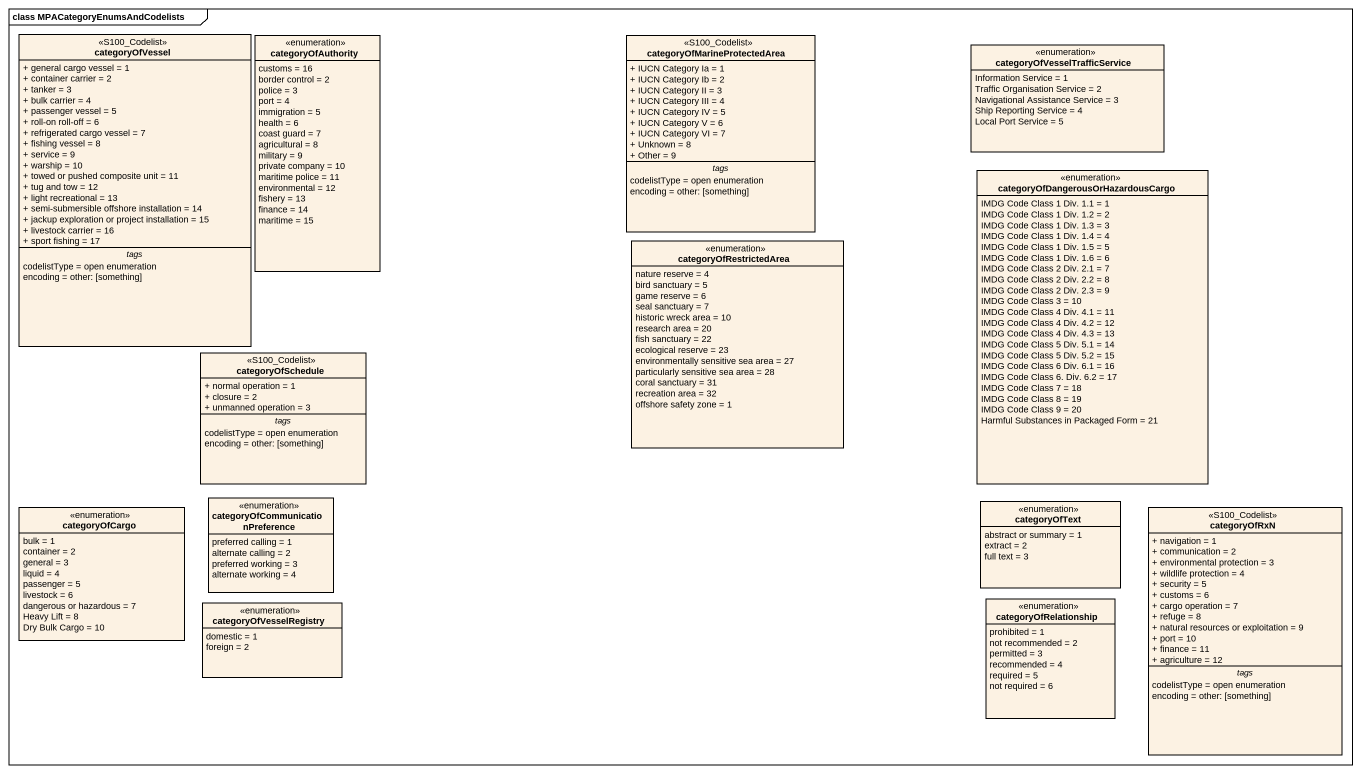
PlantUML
@startuml
mainframe class MPACategoryEnumsAndCodelists
hide circle
hide empty members
skinparam classAttributeIconSize 0
class categoryOfVessel <<S100_Codelist>> #FCF2E3 {
  + general cargo vessel = 1
  + container carrier = 2
  + tanker = 3
  + bulk carrier = 4
  + passenger vessel = 5
  + roll-on roll-off = 6
  + refrigerated cargo vessel = 7
  + fishing vessel = 8
  + service = 9
  + warship = 10
  + towed or pushed composite unit = 11
  + tug and tow = 12
  + light recreational = 13
  + semi-submersible offshore installation = 14
  + jackup exploration or project installation = 15
  + livestock carrier = 16
  + sport fishing = 17
  -- tags --
  codelistType = open enumeration
  encoding = other: [something]
}
enum categoryOfAuthority #FCF2E3 {
  customs = 16
  border control = 2
  police = 3
  port = 4
  immigration = 5
  health = 6
  coast guard = 7
  agricultural = 8
  military = 9
  private company = 10
  maritime police = 11
  environmental = 12
  fishery = 13
  finance = 14
  maritime = 15
}
class "categoryOfMarineProtectedArea" as categoryOfMarineProtectedAre <<S100_Codelist>> #FCF2E3 {
  + IUCN Category Ia = 1
  + IUCN Category Ib = 2
  + IUCN Category II = 3
  + IUCN Category III = 4
  + IUCN Category IV = 5
  + IUCN Category V = 6
  + IUCN Category VI = 7
  + Unknown = 8
  + Other = 9
  -- tags --
  codelistType = open enumeration
  encoding = other: [something]
}
enum "categoryOfVesselTrafficService" as categoryOfVesselTrafficServi #FCF2E3 {
  Information Service = 1
  Traffic Organisation Service = 2
  Navigational Assistance Service = 3
  Ship Reporting Service = 4
  Local Port Service = 5
}
enum "categoryOfDangerousOrHazardousCargo" as categoryOfDangerousOrHazardo #FCF2E3 {
  IMDG Code Class 1 Div. 1.1 = 1
  IMDG Code Class 1 Div. 1.2 = 2
  IMDG Code Class 1 Div. 1.3 = 3
  IMDG Code Class 1 Div. 1.4 = 4
  IMDG Code Class 1 Div. 1.5 = 5
  IMDG Code Class 1 Div. 1.6 = 6
  IMDG Code Class 2 Div. 2.1 = 7
  IMDG Code Class 2 Div. 2.2 = 8
  IMDG Code Class 2 Div. 2.3 = 9
  IMDG Code Class 3 = 10
  IMDG Code Class 4 Div. 4.1 = 11
  IMDG Code Class 4 Div. 4.2 = 12
  IMDG Code Class 4 Div. 4.3 = 13
  IMDG Code Class 5 Div. 5.1 = 14
  IMDG Code Class 5 Div. 5.2 = 15
  IMDG Code Class 6 Div. 6.1 = 16
  IMDG Code Class 6. Div. 6.2 = 17
  IMDG Code Class 7 = 18
  IMDG Code Class 8 = 19
  IMDG Code Class 9 = 20
  Harmful Substances in Packaged Form = 21
}
enum categoryOfRestrictedArea #FCF2E3 {
  nature reserve = 4
  bird sanctuary = 5
  game reserve = 6
  seal sanctuary = 7
  historic wreck area = 10
  research area = 20
  fish sanctuary = 22
  ecological reserve = 23
  environmentally sensitive sea area = 27
  particularly sensitive sea area = 28
  coral sanctuary = 31
  recreation area = 32
  offshore safety zone = 1
}
class categoryOfSchedule <<S100_Codelist>> #FCF2E3 {
  + normal operation = 1
  + closure = 2
  + unmanned operation = 3
  -- tags --
  codelistType = open enumeration
  encoding = other: [something]
}
enum categoryOfCargo #FCF2E3 {
  bulk = 1
  container = 2
  general = 3
  liquid = 4
  passenger = 5
  livestock = 6
  dangerous or hazardous = 7
  Heavy Lift = 8
  Dry Bulk Cargo = 10
}
enum "categoryOfCommunicationPreference" as categoryOfCommunicationPrefe #FCF2E3 {
  preferred calling = 1
  alternate calling = 2
  preferred working = 3
  alternate working = 4
}
enum categoryOfText #FCF2E3 {
  abstract or summary = 1
  extract = 2
  full text = 3
}
class categoryOfRxN <<S100_Codelist>> #FCF2E3 {
  + navigation = 1
  + communication = 2
  + environmental protection = 3
  + wildlife protection = 4
  + security = 5
  + customs = 6
  + cargo operation = 7
  + refuge = 8
  + natural resources or exploitation = 9
  + port = 10
  + finance = 11
  + agriculture = 12
  -- tags --
  codelistType = open enumeration
  encoding = other: [something]
}
enum categoryOfVesselRegistry #FCF2E3 {
  domestic = 1
  foreign = 2
}
enum categoryOfRelationship #FCF2E3 {
  prohibited = 1
  not recommended = 2
  permitted = 3
  recommended = 4
  required = 5
  not required = 6
}
@enduml
